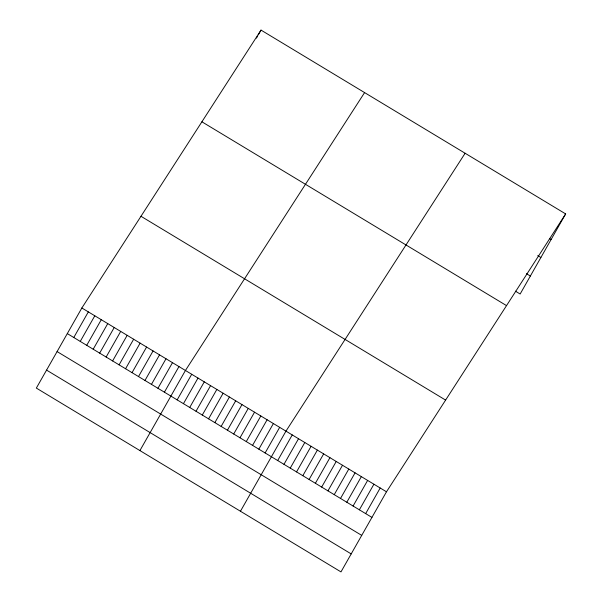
<?xml version="1.0" encoding="UTF-8"?>
<svg xmlns="http://www.w3.org/2000/svg" width="602" height="602" viewBox="0 0 602 602"><rect width="100%" height="100%" fill="white"/><g stroke="black" fill="none" stroke-linecap="round" stroke-linejoin="round"><path stroke-width="0.9" d="M81.857 307.983L36.346 388.087L340.98 571.9L386.484 491.796L565.654 213.913L261.02 30.1L81.857 307.983L386.484 491.796M73.783 337.504L88.328 311.889M80.254 341.409L94.8 315.794M256.475 38.107L257.385 36.504M258.296 34.901L261.02 30.1M86.726 345.315L101.279 319.7M93.197 349.22L107.75 323.605M99.676 353.126L114.222 327.511M106.148 357.031L120.693 331.416M112.619 360.937L127.172 335.322M119.091 364.842L133.644 339.227M125.57 368.748L140.115 343.132M132.041 372.653L146.587 347.045M138.513 376.559L153.066 350.951M144.984 380.464L159.538 354.856M151.463 384.377L166.009 358.762M157.935 388.282L172.481 362.667M164.406 392.188L178.96 366.573M139.92 450.582L185.431 370.478L364.594 92.595M177.161 399.886L191.714 374.271M183.444 403.671L197.998 378.064M189.728 407.464L204.281 381.849M196.011 411.256L210.565 385.641M202.295 415.049L216.848 389.434M208.578 418.841L223.131 393.226M214.861 422.627L229.415 397.019M221.145 426.419L235.691 400.804M227.428 430.212L241.974 404.597M233.711 434.004L248.257 408.389M239.995 437.797L254.541 412.182M246.278 441.582L260.824 415.974M252.562 445.375L267.107 419.76M258.845 449.167L273.391 423.552M265.121 452.96L279.674 427.345M240.454 511.241L285.958 431.137L465.12 153.254M277.688 460.538L292.241 434.93M283.971 464.33L298.524 438.715M290.254 468.123L304.808 442.508M296.538 471.915L311.091 446.3M302.821 475.708L317.374 450.093M309.104 479.493L323.658 453.885M315.388 483.286L329.941 457.671M321.671 487.078L336.225 461.463M327.955 490.871L342.508 465.256M334.238 494.663L348.791 469.048M340.521 498.448L355.067 472.841M346.805 502.241L361.35 476.626M353.088 506.034L367.634 480.419M359.371 509.826L373.917 484.211M365.655 513.619L380.201 488.004M565.654 213.913L520.143 294.017L515.432 291.172M549.528 238.573L551.101 239.521M537.744 255.609L540.882 257.505M526.434 273.662L530.362 276.032M201.896 121.8L506.523 305.613M140.981 216.284L445.608 400.089M67.304 333.598L371.938 517.404M57.092 351.576L361.719 535.389M46.565 370.11L351.192 553.915"/></g></svg>
